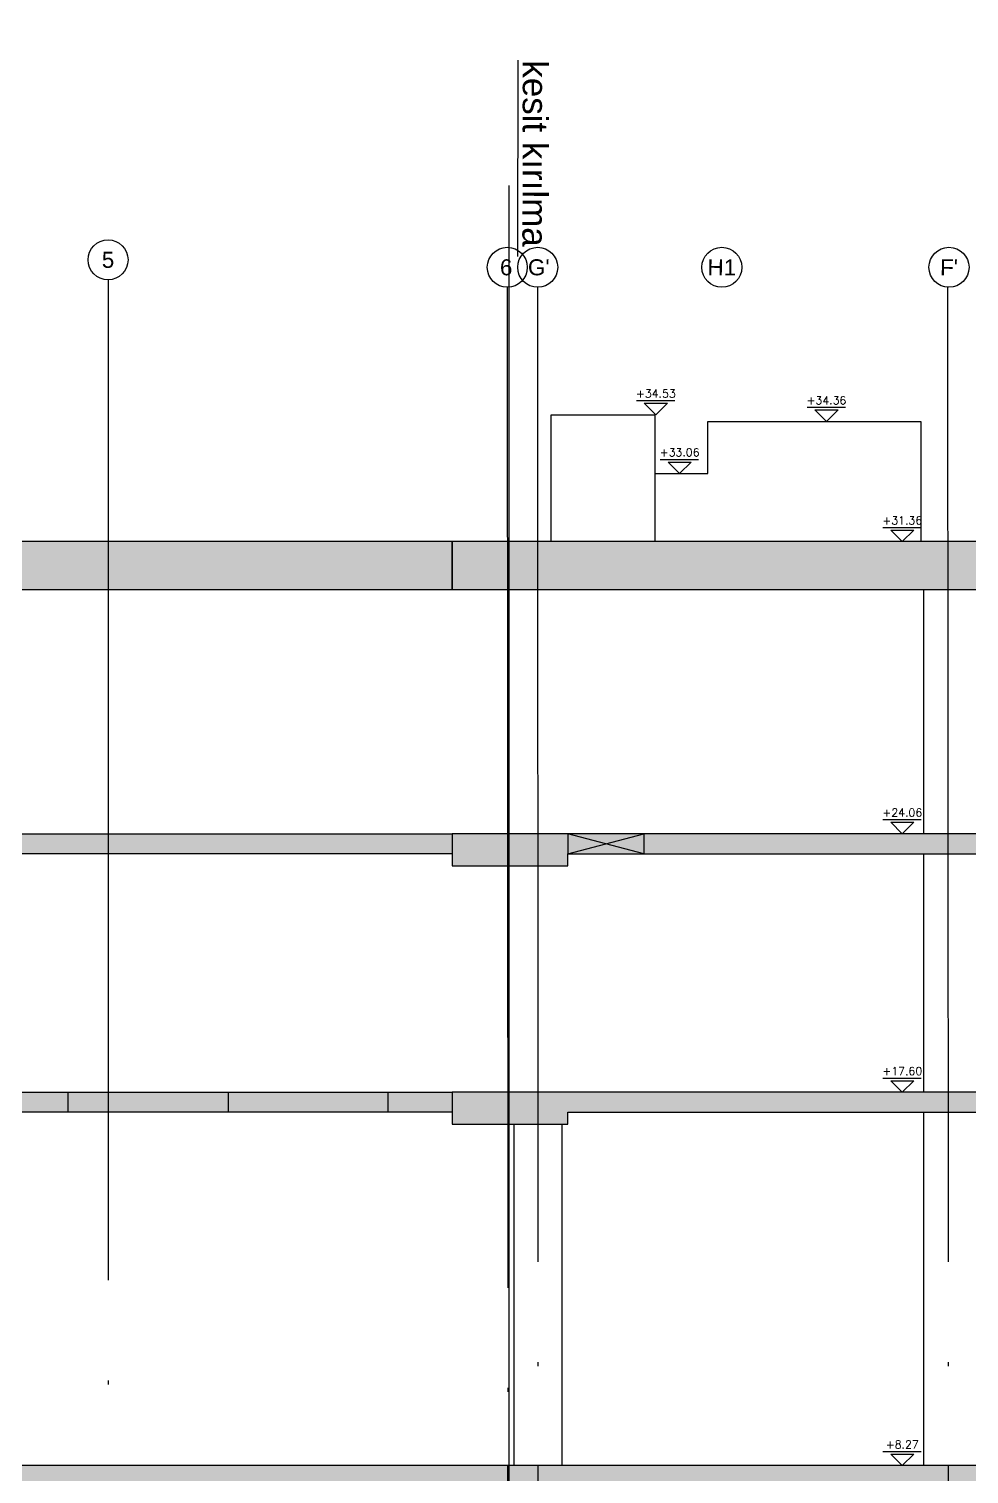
# Model space of a CAD drawing. Header units: millimetres. Extents: x 400382 to 401500, y 4543975 to 4544133.
# Drawn here: x 400654.9 to 400678.39, y 4544030.9 to 4544067.01 of the extents above; entities that cross this region are included whole.
import ezdxf
from ezdxf.enums import TextEntityAlignment as Align

# ---------------------------------------------------------------- set-up
doc = ezdxf.new("R2010")
doc.units = ezdxf.units.MM
for name, pattern in [('ACAD_ISO05W100', [33, 24, -3, 0, -3, 0, -3]), ('AKS', [3, 2.5, -0.25, 0, -0.25]), ('CIZGI', [0.4, 0.25, -0.15]), ('CONTINU', [0])]:
    doc.linetypes.add(name, pattern=pattern)
for name, color, linetype in [('aks prota', 2, 'AKS'), ('caks prota', 4, 'Continuous'), ('görünüş prota', 4, 'Continuous'), ('iderzi_PROTA', 3, 'Continuous'), ('kesik prota', 2, 'CIZGI'), ('kesit prota', 1, 'Continuous'), ('kesit tarama prota', 252, 'Continuous'), ('kot prota', 4, 'Continuous'), ('not çizgisi prota', 4, 'Continuous'), ('PRT-CST-rc_level', 6, 'Continuous'), ('PRT-CST-rc_levermark', 4, 'Continuous'), ('st_s_ölçü', 4, 'Continuous'), ('taks prota', 7, 'Continuous'), ('tplan prota', 7, 'Continuous')]:
    doc.layers.add(name, color=color, linetype=linetype)
doc.styles.add('Arial', font='Arial.ttf')
doc.styles.add('OLCU', font='romanstw.shx')
doc.styles.add('TAKS', font='Arial Unicode.ttf')
doc.dimstyles.new('1-50', dxfattribs={"dimtxt": 10, "dimasz": 4, "dimexe": 4, "dimexo": 8, "dimgap": 4, "dimtad": 1, "dimdec": 1, "dimrnd": 0.05, "dimzin": 9, "dimdsep": 46, "dimtxsty": 'OLCU', "dimblk1": 'OBLIQUE', "dimblk2": 'OBLIQUE', "dimsah": 1, "dimcen": 2, "dimdle": 4, "dimclrd": 4, "dimclre": 4, "dimclrt": 3, "dimadec": 1, "dimazin": 0, "dimtfac": 1, "dimtdec": 1, "dimtix": 1, "dimtmove": 2, "dimatfit": 3, "dimldrblk": 'OBLIQUE', "dimfxl": 1, "dimtvp": 1, "dimtolj": 1, "dimtzin": 1, "dimarcsym": 0})

# ---------------------------------------------------------------- blocks, each defined once
blk = doc.blocks.new('KOTK5')
at = {"layer": 'PRT-CST-rc_levermark'}
blk.add_line((217, 160), (-213, 160), dxfattribs=at)
blk.add_lwpolyline([(130, 130), (-130, 130), (0, 0)], close=True, dxfattribs=at)
at = {"layer": 'PRT-CST-rc_level', "style": 'OLCU'}
blk.add_attdef('000.00', text='', height=90, dxfattribs=at).set_placement((0, 193), align=Align.CENTER)
blk = doc.blocks.new('_Oblique')
at = {"layer": 'st_s_ölçü', "lineweight": -2}
blk.add_line((-0.5, -0.5), (0.5, 0.5), dxfattribs=at)

msp = doc.modelspace()

# ---------------------------------------------------------------- hatches: boundary and pattern name
at = {"layer": 'kesit tarama prota'}
h = msp.add_hatch(color=256, dxfattribs=at)
h.dxf.hatch_style = 1
h.paths.add_polyline_path([(400665.472, 4544054.199), (400629.395, 4544054.199), (400629.395, 4544037.909), (400628.995, 4544037.909), (400628.995, 4544037.509), (400630.595, 4544037.509), (400630.595, 4544039.939), (400630.823, 4544039.939), (400630.823, 4544040.439), (400630.595, 4544040.439), (400630.595, 4544046.399), (400665.472, 4544046.399), (400665.472, 4544046.899), (400630.595, 4544046.899), (400630.595, 4544052.999), (400665.472, 4544052.999)])
h = msp.add_hatch(color=256, dxfattribs=at)
h.dxf.hatch_style = 1
h.paths.add_polyline_path([(400709.558, 4544054.199), (400665.472, 4544054.199), (400665.472, 4544052.999), (400708.058, 4544052.999), (400708.058, 4544031.11), (400707.758, 4544031.11), (400707.758, 4544025.649), (400690.108, 4544025.649), (400690.108, 4544025.049), (400698.557, 4544025.049), (400698.558, 4544024.449), (400699.158, 4544024.449), (400699.158, 4544025.049), (400701.558, 4544025.049), (400701.558, 4544023.749), (400702.158, 4544023.749), (400702.158, 4544025.049), (400707.758, 4544025.049), (400707.758, 4544017.599), (400705.867, 4544017.599), (400704.877, 4544017.049), (400703.537, 4544017.049), (400702.548, 4544017.599), (400701.908, 4544017.599), (400701.908, 4544019.329), (400702.658, 4544019.329), (400702.658, 4544019.529), (400700.958, 4544019.529), (400700.958, 4544019.329), (400701.658, 4544019.329), (400701.658, 4544017.599), (400690.633, 4544017.599), (400690.633, 4544015.599), (400702.03, 4544015.599), (400703.019, 4544015.049), (400705.396, 4544015.049), (400706.385, 4544015.049), (400709.558, 4544015.049)])
h = msp.add_hatch(color=256, dxfattribs=at)
h.dxf.hatch_style = 1
h.paths.add_polyline_path([(400702.458, 4544046.899), (400665.472, 4544046.899), (400665.472, 4544046.099), (400668.359, 4544046.099), (400668.359, 4544046.399), (400701.958, 4544046.399), (400701.958, 4544045.899), (400702.458, 4544045.899)])
h = msp.add_hatch(dxfattribs=at)
h.set_pattern_fill('DOTS', color=2, scale=0.05, angle=36)
h.set_pattern_definition([(36, (401120.5221, 4543709.65936), (-0.014547592, 0.087543451), [0, -0.079375])])
h.paths.add_polyline_path([(400655.873, 4544040.439), (400647.873, 4544040.439), (400647.873, 4544039.939), (400655.873, 4544039.939)])
h.paths.add_polyline_path([(400663.872, 4544040.439), (400659.873, 4544040.439), (400659.873, 4544039.939), (400663.872, 4544039.939)])
h = msp.add_hatch(color=256, dxfattribs=at)
h.dxf.hatch_style = 1
h.paths.add_polyline_path([(400655.873, 4544040.439), (400659.873, 4544040.439), (400659.873, 4544039.939), (400655.873, 4544039.939)])
h = msp.add_hatch(color=256, dxfattribs=at)
h.dxf.hatch_style = 1
h.paths.add_polyline_path([(400663.872, 4544040.439), (400665.472, 4544040.439), (400665.472, 4544039.939), (400663.872, 4544039.939)])
h = msp.add_hatch(color=256, dxfattribs=at)
h.dxf.hatch_style = 1
h.paths.add_polyline_path([(400685.358, 4544040.439), (400665.472, 4544040.439), (400665.472, 4544039.639), (400668.359, 4544039.639), (400668.359, 4544039.939), (400684.158, 4544039.939), (400684.158, 4544039.439), (400685.358, 4544039.439)])
h = msp.add_hatch(color=256, dxfattribs=at)
h.dxf.hatch_style = 1
h.paths.add_polyline_path([(400666.858, 4544031.109), (400630.595, 4544031.109), (400630.595, 4544031.809), (400628.995, 4544031.809), (400628.995, 4544031.409), (400629.395, 4544031.409), (400629.395, 4544029.409), (400666.858, 4544029.409)])
h = msp.add_hatch(color=256, dxfattribs=at)
h.dxf.hatch_style = 1
h.paths.add_polyline_path([(400702.158, 4544031.109), (400666.858, 4544031.109), (400666.858, 4544015.049), (400672.872, 4544015.049), (400673.868, 4544015.599), (400685.833, 4544015.599), (400685.833, 4544017.599), (400674.758, 4544017.599), (400674.758, 4544019.329), (400675.459, 4544019.329), (400675.459, 4544019.529), (400673.758, 4544019.529), (400673.758, 4544019.329), (400674.508, 4544019.329), (400674.508, 4544017.599), (400673.868, 4544017.599), (400672.872, 4544017.046), (400671.543, 4544017.046), (400670.548, 4544017.599), (400668.658, 4544017.599), (400668.658, 4544025.049), (400686.308, 4544025.049), (400686.308, 4544025.649), (400668.658, 4544025.649), (400668.658, 4544030.109), (400678.458, 4544030.109), (400678.458, 4544030.609), (400702.158, 4544030.609)])

# ---------------------------------------------------------------- linework, layer by layer
at = {"layer": 'aks prota', "ltscale": 10}
for p, q in [((400656.873, 4544060.74), (400656.873, 4544006.098)), ((400666.848, 4544060.553), (400666.873, 4544006.098)), ((400667.633, 4544006.098), (400667.608, 4544060.553)), ((400677.883, 4544006.098), (400677.858, 4544060.553))]:
    msp.add_line(p, q, dxfattribs=at)
at = {"layer": 'caks prota', "ltscale": 0.05}
for centre in [(400656.873, 4544061.24), (400666.848, 4544061.053), (400667.608, 4544061.053), (400672.208, 4544061.053), (400677.883, 4544061.053)]:
    msp.add_circle(centre, 0.5, dxfattribs=at)
at = {"layer": 'görünüş prota'}
for p, q in [((400667.943, 4544054.199), (400667.943, 4544057.369)), ((400670.543, 4544054.199), (400670.543, 4544057.369)), ((400677.178, 4544057.199), (400677.178, 4544054.199)), ((400677.258, 4544046.899), (400677.258, 4544052.999)), ((400677.258, 4544040.439), (400677.258, 4544046.399)), ((400677.258, 4544031.109), (400677.258, 4544039.939)), ((400667.008, 4544039.639), (400667.008, 4544031.109)), ((400668.208, 4544039.639), (400668.208, 4544031.109))]:
    msp.add_line(p, q, dxfattribs=at)
for points in [[(400667.943, 4544057.369), (400670.543, 4544057.369)], [(400670.559, 4544055.899), (400671.862, 4544055.899), (400671.862, 4544057.199), (400677.178, 4544057.199)], [(400647.873, 4544040.439), (400655.873, 4544040.439)], [(400659.873, 4544040.439), (400663.872, 4544040.439)], [(400655.873, 4544039.939), (400647.873, 4544039.939)], [(400663.872, 4544039.939), (400659.873, 4544039.939)]]:
    msp.add_lwpolyline(points, dxfattribs=at)
at = {"layer": 'iderzi_PROTA', "linetype": 'ACAD_ISO05W100', "ltscale": 2}
msp.add_line((400666.894, 4544015.099), (400666.894, 4544067.011), dxfattribs=at)
at = {"layer": 'kesik prota', "ltscale": 10}
msp.add_lwpolyline([(400668.359, 4544046.899), (400668.359, 4544046.399), (400670.259, 4544046.899), (400670.259, 4544046.399), (400668.359, 4544046.899)], dxfattribs=at)
at = {"layer": 'kesit prota', "color": 1}
for points in [[(400630.595, 4544052.999), (400665.472, 4544052.999), (400665.472, 4544054.199), (400629.395, 4544054.199), (400629.395, 4544037.909)], [(400665.472, 4544054.199), (400665.472, 4544052.999)], [(400709.558, 4544054.199), (400665.472, 4544054.199)], [(400665.472, 4544052.999), (400708.058, 4544052.999), (400708.058, 4544031.11), (400707.758, 4544031.11), (400707.758, 4544025.649), (400690.108, 4544025.649), (400690.108, 4544025.049), (400698.547, 4544025.049)], [(400630.595, 4544046.899), (400665.472, 4544046.899), (400665.472, 4544046.399), (400630.595, 4544046.399)], [(400665.472, 4544046.899), (400665.472, 4544046.099), (400668.359, 4544046.099), (400668.359, 4544046.399), (400701.958, 4544046.399), (400701.958, 4544045.899), (400702.458, 4544045.899), (400702.458, 4544046.899), (400665.472, 4544046.899)], [(400655.873, 4544040.439), (400659.873, 4544040.439), (400659.873, 4544039.939), (400655.873, 4544039.939), (400655.873, 4544040.439)], [(400663.872, 4544040.439), (400665.472, 4544040.439), (400665.472, 4544039.939), (400663.872, 4544039.939), (400663.872, 4544040.439)], [(400630.595, 4544031.109), (400630.595, 4544031.809), (400628.995, 4544031.809), (400628.995, 4544031.409), (400629.395, 4544031.409), (400629.395, 4544029.409), (400666.858, 4544029.409), (400666.858, 4544031.109), (400630.595, 4544031.109)], [(400674.508, 4544017.599), (400673.868, 4544017.599), (400672.872, 4544017.046), (400671.543, 4544017.046), (400670.548, 4544017.599), (400668.658, 4544017.599), (400668.658, 4544025.049), (400686.308, 4544025.049), (400686.308, 4544025.649), (400668.658, 4544025.649), (400668.658, 4544030.109), (400678.458, 4544030.109), (400678.458, 4544030.609), (400702.158, 4544030.609), (400702.158, 4544031.109), (400666.858, 4544031.109), (400666.858, 4544015.049), (400672.872, 4544015.049), (400673.868, 4544015.599)]]:
    msp.add_lwpolyline(points, dxfattribs=at)
msp.add_lwpolyline([(400685.358, 4544039.439), (400685.358, 4544040.439), (400665.472, 4544040.439), (400665.472, 4544039.639), (400668.359, 4544039.639), (400668.359, 4544039.939), (400684.158, 4544039.939), (400684.158, 4544039.439)], close=True, dxfattribs=at)

# ---------------------------------------------------------------- block references
at = {"layer": 'kot prota', "linetype": 'CONTINU', "ltscale": 0.1}
ref = msp.add_blockref('KOTK5', (400670.559, 4544057.369), dxfattribs=dict(at, xscale=-0.002222222222222221, yscale=0.002222222222222222, zscale=0.002222222222222222, rotation=359.9999999998683))
ref.add_attrib('000.00', '+34.53', dxfattribs={"layer": 'PRT-CST-rc_level', "height": 0.2, "style": 'OLCU'}).set_placement((400670.559, 4544057.798), align=Align.CENTER)
ref = msp.add_blockref('KOTK5', (400674.822, 4544057.199), dxfattribs=dict(at, xscale=-0.002222222222222221, yscale=0.002222222222222222, zscale=0.002222222222222222, rotation=359.9999999998683))
ref.add_attrib('000.00', '+34.36', dxfattribs={"layer": 'PRT-CST-rc_level', "height": 0.2, "style": 'OLCU'}).set_placement((400674.822, 4544057.628), align=Align.CENTER)
ref = msp.add_blockref('KOTK5', (400671.153, 4544055.899), dxfattribs=dict(at, xscale=-0.002222222222222221, yscale=0.002222222222222222, zscale=0.002222222222222222, rotation=359.9999999998683))
ref.add_attrib('000.00', '+33.06', dxfattribs={"layer": 'PRT-CST-rc_level', "height": 0.2, "style": 'OLCU'}).set_placement((400671.153, 4544056.329), align=Align.CENTER)
ref = msp.add_blockref('KOTK5', (400676.716, 4544054.199), dxfattribs=dict(at, xscale=-0.002222222222222221, yscale=0.002222222222222222, zscale=0.002222222222222222, rotation=359.9999999998683))
ref.add_attrib('000.00', '+31.36', dxfattribs={"layer": 'PRT-CST-rc_level', "height": 0.2, "style": 'OLCU'}).set_placement((400676.716, 4544054.628), align=Align.CENTER)
ref = msp.add_blockref('KOTK5', (400676.716, 4544046.899), dxfattribs=dict(at, xscale=-0.002222222222222221, yscale=0.002222222222222222, zscale=0.002222222222222222, rotation=359.9999999998683))
ref.add_attrib('000.00', '+24.06', dxfattribs={"layer": 'PRT-CST-rc_level', "height": 0.2, "style": 'OLCU'}).set_placement((400676.716, 4544047.328), align=Align.CENTER)
ref = msp.add_blockref('KOTK5', (400676.716, 4544040.439), dxfattribs=dict(at, xscale=-0.002222222222222221, yscale=0.002222222222222222, zscale=0.002222222222222222, rotation=359.9999999998683))
ref.add_attrib('000.00', '+17.60', dxfattribs={"layer": 'PRT-CST-rc_level', "height": 0.2, "style": 'OLCU'}).set_placement((400676.716, 4544040.868), align=Align.CENTER)
ref = msp.add_blockref('KOTK5', (400676.716, 4544031.109), dxfattribs=dict(at, xscale=-0.002222222222222221, yscale=0.002222222222222222, zscale=0.002222222222222222, rotation=359.9999999998683))
ref.add_attrib('000.00', '+8.27', dxfattribs={"layer": 'PRT-CST-rc_level', "height": 0.2, "style": 'OLCU'}).set_placement((400676.716, 4544031.538), align=Align.CENTER)

# ---------------------------------------------------------------- texts
at = {"layer": 'taks prota', "style": 'TAKS'}
for s, p in [('5', (400656.873, 4544061.24)), ('6', (400666.82, 4544061.053))]:
    msp.add_text(s, height=0.4, dxfattribs=at).set_placement(p, align=Align.MIDDLE_CENTER)
for s, p in [("G'", (400667.634, 4544061.053)), ('H1', (400672.208, 4544061.053)), ("F'", (400677.883, 4544061.053))]:
    msp.add_text(s, height=0.4, rotation=359.5052, dxfattribs=at).set_placement(p, align=Align.MIDDLE_CENTER)
at = {"layer": 'tplan prota', "style": 'Arial'}
msp.add_text('%%Ukesit kırılma ', height=0.625, rotation=269.8741, dxfattribs=at).set_placement((400667.555, 4544063.775), align=Align.MIDDLE)

# ---------------------------------------------------------------- leaders
at = {"layer": 'not çizgisi prota'}
for points in [[(400667.103, 4544025.049), (400666.544, 4544026.299), (400665.094, 4544026.299)], [(400667.096, 4544025.948), (400666.544, 4544026.299), (400665.094, 4544026.299)]]:
    msp.add_leader(points, dimstyle='1-50', override={"dimasz": 12, "dimgap": 4, "dimtad": 0}, dxfattribs=at)

doc.saveas('drawing.dxf')
